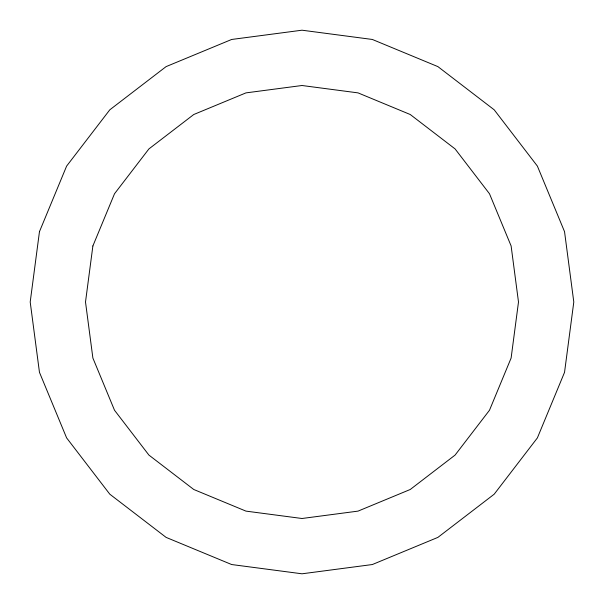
<?xml version="1.0" encoding="UTF-8"?>
<svg xmlns="http://www.w3.org/2000/svg" width="604" height="604" viewBox="0 0 604 604"><rect width="100%" height="100%" fill="white"/><g stroke="black" fill="none" stroke-linecap="round" stroke-linejoin="round"><path stroke-width="0.91" d="M39.464 231.657L30.2 302L39.464 372.343L66.614 437.9L109.807 494.193L166.1 537.386L231.657 564.536L302 573.8L372.343 564.536L437.9 537.386L494.193 494.193L537.386 437.9L564.536 372.343L573.8 302L564.536 231.657L537.386 166.1L494.193 109.807L437.9 66.614L372.343 39.464L302 30.2L231.657 39.464L166.1 66.614L109.807 109.807L66.614 166.1L39.464 231.657M92.88 245.964L85.504 302L92.88 358.036L114.511 410.244L148.916 455.084L193.756 489.489L245.964 511.12L302 518.496L358.036 511.12L410.244 489.489L455.084 455.084L489.489 410.244L511.12 358.036L518.496 302L511.12 245.964L489.489 193.756L455.084 148.916L410.244 114.511L358.036 92.88L302 85.504L245.964 92.88L193.756 114.511L148.916 148.916L114.511 193.756L92.88 245.964"/></g></svg>
